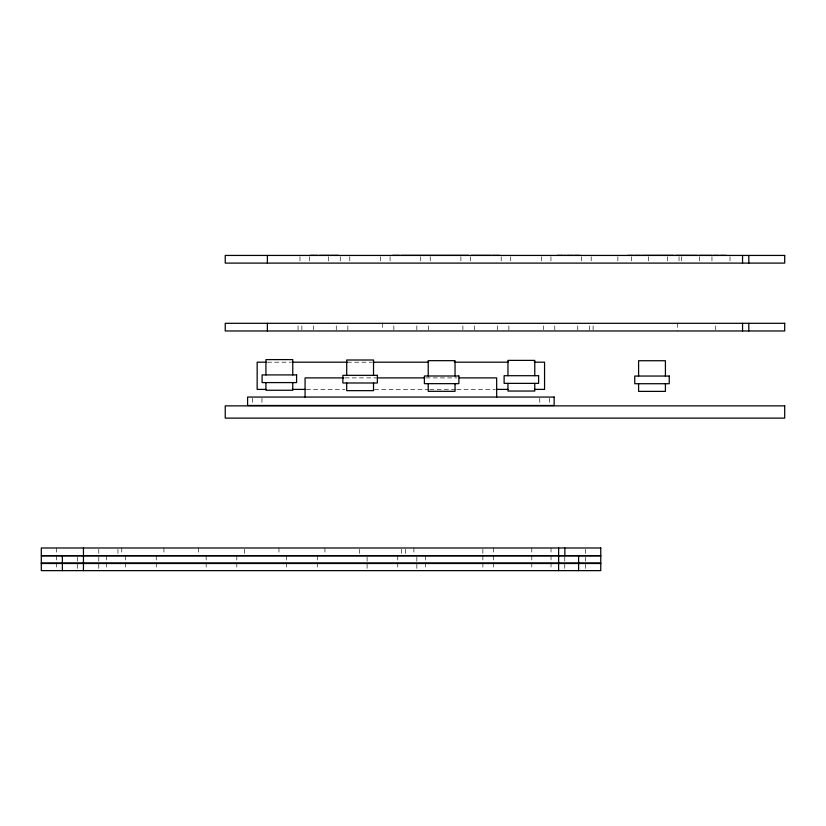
<?xml version="1.0" encoding="UTF-8"?>
<svg xmlns="http://www.w3.org/2000/svg" width="826" height="826" viewBox="0 0 826 826"><rect width="100%" height="100%" fill="white"/><g stroke="black" fill="none" stroke-linecap="round" stroke-linejoin="round"><path stroke-width="0.62" stroke-dasharray="4.13 3.1" d="M267.479 362.191L290.68 362.191M347.385 362.191L371.865 362.191M344.927 377.895L375.789 377.895M425.937 377.895L456.799 377.895M306.353 389.397L344.927 389.397M374.508 389.397L428.508 389.397M429.799 389.397L455.518 389.397M456.799 389.397L495.383 389.397M730.008 256.721L730.008 263.102M715.729 325.857L715.729 330.968M711.96 256.721L711.96 263.102M699.354 256.721L699.354 263.102M681.305 256.721L681.305 261.832M679.044 256.721L679.044 261.832M677.403 323.307L677.403 330.968M667.666 256.721L667.666 263.102M648.389 256.721L648.389 263.102M631.425 256.721L631.425 263.102M617.858 256.721L617.858 263.102M593.099 325.857L593.099 330.968M591.189 256.721L591.189 263.102M589.341 325.857L589.341 330.968M585.51 549.269L585.51 554.38M585.51 557.116L585.51 562.227M585.51 564.251L585.51 569.362M581.669 256.721L581.669 263.102M577.766 325.857L577.766 330.968M564.767 557.116L564.767 562.227M564.767 564.251L564.767 569.362M554.793 325.857L554.793 330.968M550.952 256.721L550.952 263.102M551.025 547.989L551.025 554.38M551.025 555.836L551.025 562.227M551.025 562.971L551.025 569.362M549.352 398.256L549.352 405.483M543.363 325.857L543.363 329.698M541.371 256.721L541.371 263.102M539.77 398.256L539.77 405.483M531.789 547.989L531.789 554.38M531.789 555.836L531.789 562.227M531.789 562.971L531.789 569.362M510.716 256.721L510.716 263.102M508.878 325.857L508.878 330.968M501.206 256.721L501.206 261.832M497.304 325.857L497.304 330.968M493.463 547.989L493.463 554.38M493.463 555.836L493.463 562.227M493.463 562.971L493.463 569.362M482.869 549.269L482.869 554.38M482.869 555.836L482.869 562.227M482.869 562.971L482.869 569.362M474.32 325.857L474.32 330.968M470.552 256.721L470.552 263.102M462.901 325.857L462.901 329.698M460.898 256.721L460.898 263.102M430.243 256.721L430.243 263.102M428.415 325.857L428.415 330.968M425.39 555.836L425.39 562.227M425.39 562.971L425.39 569.362M420.733 256.721L420.733 263.102M416.82 325.857L416.82 330.968M416.831 557.116L416.831 562.227M416.831 564.251L416.831 569.362M413.898 547.989L413.898 554.38M405.411 549.269L405.411 554.38M401.498 549.269L401.498 554.38M397.74 555.836L397.74 562.227M397.74 562.971L397.74 569.362M393.857 325.857L393.857 330.968M390.079 256.721L390.079 263.102M382.438 323.307L382.438 329.698M380.435 256.721L380.435 263.102M367.095 557.116L367.095 562.227M367.095 564.251L367.095 569.362M359.424 549.269L359.424 554.38M349.78 256.721L349.78 263.102M347.86 325.857L347.86 330.968M340.26 256.721L340.26 261.832M336.275 325.857L336.275 330.968M328.696 256.721L328.696 263.102M324.938 547.989L324.938 554.38M317.277 555.836L317.277 562.227M317.277 562.971L317.277 569.362M313.467 325.857L313.467 329.698M309.605 256.721L309.605 261.832M301.872 325.857L301.872 329.698M299.962 256.721L299.962 263.102M298.041 325.857L298.041 330.968M286.622 555.836L286.622 562.227M286.622 562.971L286.622 569.362M278.961 547.989L278.961 554.38M261.956 398.256L261.956 405.483M252.374 398.256L252.374 405.483M244.475 549.269L244.475 554.38M236.814 555.836L236.814 562.227M236.814 562.971L236.814 569.362M206.159 555.836L206.159 562.227M206.159 562.971L206.159 569.362M198.498 547.989L198.498 554.38M163.92 547.989L163.92 554.38M156.259 555.836L156.259 562.227M156.259 562.971L156.259 569.362M125.604 555.836L125.604 562.227M125.604 562.971L125.604 569.362M121.773 547.989L121.773 554.38M117.942 549.269L117.942 554.38M106.44 555.836L106.44 562.227M106.44 562.971L106.44 569.362M98.779 549.269L98.779 554.38M98.779 557.116L98.779 562.227M98.779 564.251L98.779 569.362M77.283 557.116L77.283 562.227M77.283 564.251L77.283 569.362M56.633 547.989L56.633 554.38M56.633 555.836L56.633 562.227M56.633 562.971L56.633 569.362"/><path stroke-width="1.24" d="M310.277 255.379L317.762 255.379M319.311 255.379L330.111 255.379M331.185 255.379L338.433 255.379M392.701 255.379L399.608 255.379M400.858 255.379L468.714 255.368M471.409 255.368L491.171 255.379M492.224 255.379L499.616 255.379M557.116 255.389L563.043 255.389M564.189 255.389L565.469 255.389M566.77 255.389L572.81 255.389M573.946 255.389L580.089 255.389M627.657 255.389L633.418 255.389M634.471 255.389L640.511 255.389M641.647 255.389L673.675 255.368M675.627 255.368L697.825 255.389M699.178 255.389L705.497 255.389M705.982 255.389L711.878 255.389M713.065 255.389L719.229 255.389M720.427 255.389L726.271 255.389M266.189 362.191L257.165 362.191L257.165 389.397L265.993 389.397M291.97 362.191L347.385 362.191M373.156 362.191L428.57 362.191M454.352 362.191L508.475 362.191M534.257 362.191L544.561 362.191L544.561 389.397L534.484 389.397M343.647 377.895L305.073 377.895L305.073 397.058M377.079 377.895L424.657 377.895M459.37 377.895L496.663 377.895L496.663 397.058M292.466 389.397L305.073 389.397M496.663 389.397L508.011 389.397M41.3 562.971L600.76 562.971M41.3 563.497L600.76 563.497M748.8 255.44L748.8 263.102M748.8 323.307L748.8 330.968M742.553 255.44L742.553 263.102M742.553 323.307L742.553 330.968M665.415 376.047L665.415 360.725L638.591 360.725L638.591 376.047M665.415 383.718L665.415 391.379L638.591 391.379L638.591 383.718M578.603 555.836L578.603 570.632M564.86 547.989L564.86 555.65M558.613 547.989L558.613 555.65M558.634 555.836L558.613 570.632M534.773 375.706L534.773 360.384L507.949 360.384L507.949 375.706M534.773 383.367L534.773 391.039L507.949 391.039L507.949 383.367M455.043 375.995L455.043 360.663L428.229 360.663L428.229 375.995M455.043 383.656L455.043 391.317L428.229 391.317L428.229 383.656M373.528 375.334L373.528 360.002L346.703 360.002L346.703 375.334M373.528 382.996L373.528 390.657L346.703 390.657L346.703 382.996M292.755 374.921L292.755 359.599L265.931 359.599L265.931 374.921M292.755 382.593L292.755 390.254L265.931 390.254L265.931 382.593M267.387 255.44L267.387 263.102M267.387 323.307L267.387 330.968M83.447 547.989L83.447 555.65M83.447 555.836L83.447 570.632M62.373 555.836L62.373 570.632M784.7 255.44L225.24 255.44L225.24 263.102L784.7 263.102L784.7 255.44M784.7 323.307L225.24 323.307L225.24 330.968L784.7 330.968L784.7 323.307M296.586 374.921L262.1 374.921L262.1 382.593L296.586 382.593L296.586 374.921M377.358 375.334L342.873 375.334L342.873 382.996L377.358 382.996L377.358 375.334M538.604 375.706L504.118 375.706L504.118 383.367L538.604 383.367L538.604 375.706M458.884 375.995L424.388 375.995L424.388 383.656L458.884 383.656L458.884 375.995M669.246 376.047L634.76 376.047L634.76 383.718L669.246 383.718L669.246 376.047M554.143 397.058L247.594 397.058L247.594 405.483L554.143 405.483L554.143 397.058M784.7 405.865L225.24 405.865L225.24 418.121L784.7 418.121L784.7 405.865M600.76 547.989L41.3 547.989L41.3 555.65L600.76 555.65L600.76 547.989M600.76 555.836L41.3 555.836L41.3 570.632L600.76 570.632L600.76 555.836"/></g></svg>
